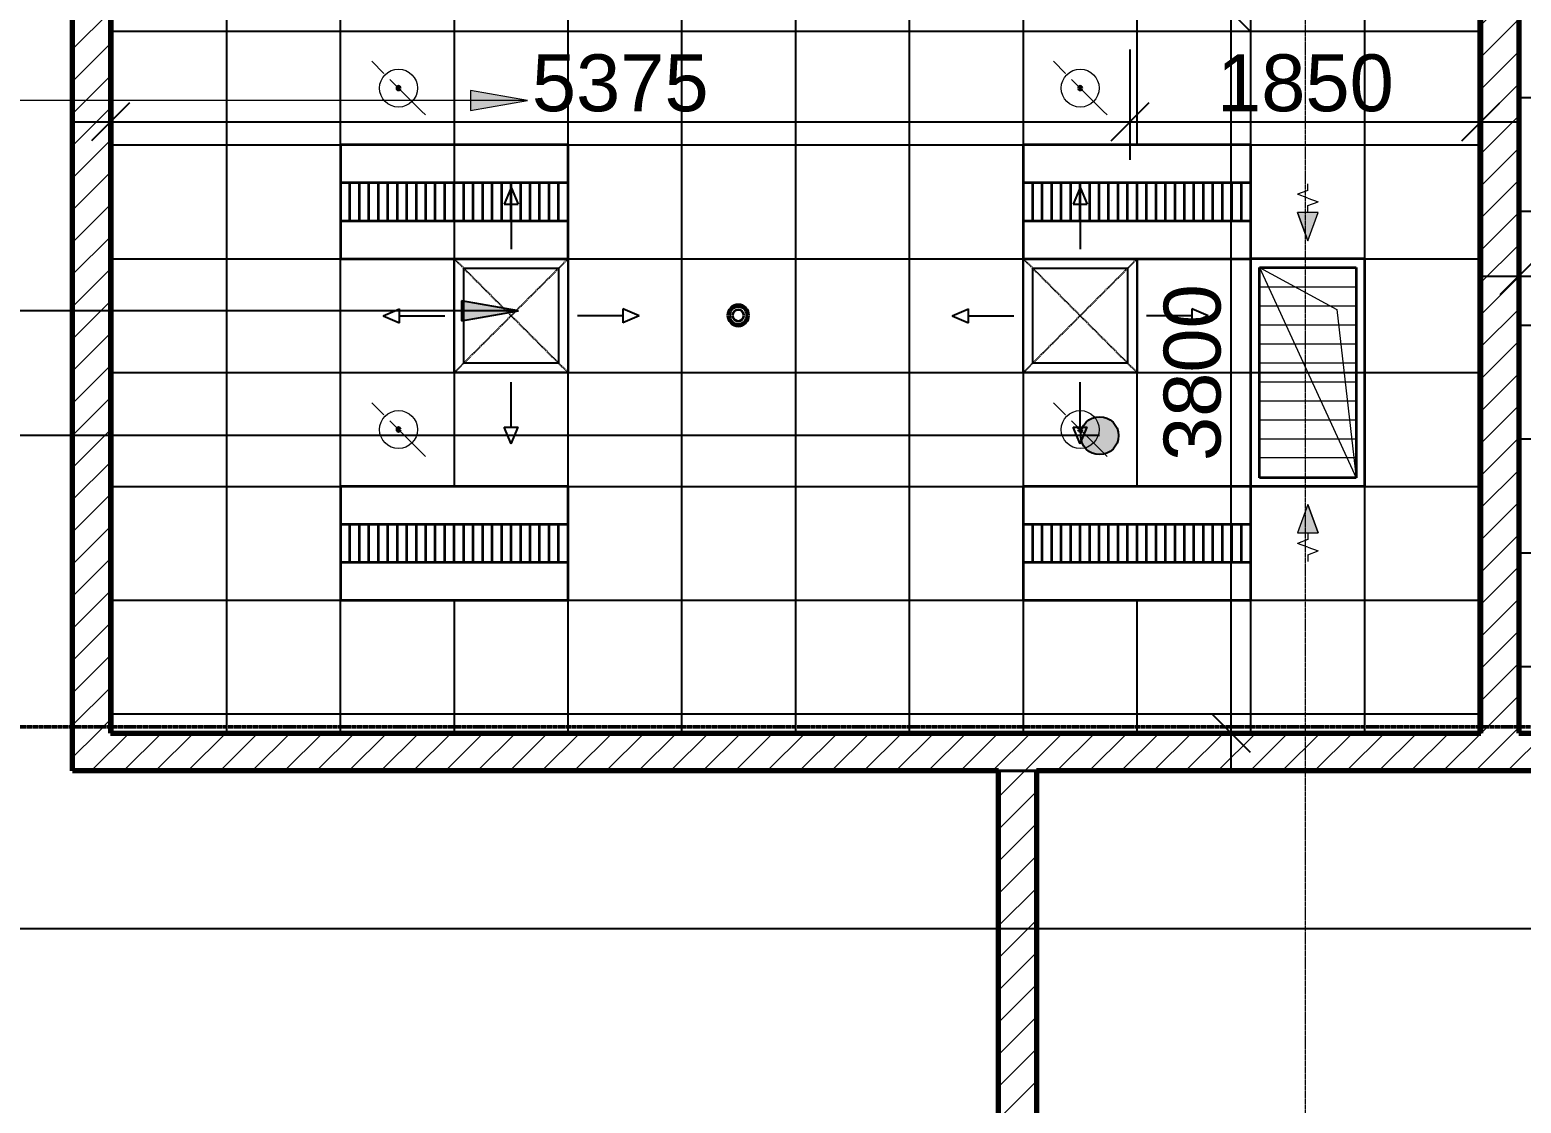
# Model space of a CAD drawing. Header units: millimetres. Extents: x -920222 to -841623, y -18676 to 21298.
# Drawn here: x -876808 to -868945, y -3572 to 2086 of the extents above; entities that cross this region are included whole.
import ezdxf

# ---------------------------------------------------------------- set-up
doc = ezdxf.new("R2010")
doc.units = ezdxf.units.MM
for name, pattern in [('DPA_Grid _ Level 100', [10, 5.5, -1.6, 1.3, -1.6]), ('Hidden', [7.2, 4.7, -2.5]), ('IMPORT-HR', [371.1242, 91.1334, -1.46606, 0, -42.10612, 236.41862, 0])]:
    doc.linetypes.add(name, pattern=pattern)
for name, color, linetype, lineweight in [('A-ANNO-DIMS', 1, 'Continuous', 9), ('A-CLNG-PATT', 2, 'Continuous', 9), ('A-DETL-GENF', 2, 'Continuous', 35), ('A-FLOR-E', 2, 'Continuous', 35), ('A-ROOM-IDEN', 3, 'Continuous', 25), ('A-WALL', 5, 'Continuous', 35), ('A-WALL-PATT', 1, 'Continuous', 35), ('E-FIRE', 2, 'Continuous', 35), ('E-LITE-EQPM', 2, 'Continuous', 35), ('F-SPRN', 2, 'Continuous', 35), ('G-ANNO-SECL', 3, 'Continuous', 9), ('G-ANNO-TEXT', 3, 'Continuous', 9), ('G-IMPT', 8, 'Continuous', 35), ('M-HVAC-CDFF', 2, 'Continuous', 35), ('S-GRID', 251, 'Continuous', 9), ('WALL-E', 2, 'Continuous', 35)]:
    doc.layers.add(name, color=color, linetype=linetype, lineweight=lineweight)
doc.styles.add('Arial_2', font='arial.ttf', dxfattribs={"height": 300})
doc.dimstyles.new('DPA-DIM-3_0_T-T', dxfattribs={"dimscale": 304.8, "dimtxt": 306.07782, "dimasz": 0.656168, "dimexe": 0.656168, "dimexo": 0.0625, "dimgap": 0.164042, "dimtad": 1, "dimdec": 0, "dimzin": 0, "dimdsep": 46, "dimtxsty": 'Arial_2', "dimblk1": 'OBLIQUE', "dimblk2": 'OBLIQUE', "dimsah": 1, "dimcen": 0.09, "dimdle": 0.656168, "dimadec": 8, "dimazin": 0, "dimtfac": 1, "dimtdec": 4, "dimtix": 1, "dimtmove": 0, "dimatfit": 3, "dimfxl": 1.312336, "dimfxlon": 1, "dimtvp": 1, "dimtolj": 1, "dimtzin": 0, "dimarcsym": 2})
pattern_1 = [(45, (0, 0), (-84.852814, 84.852814), [])]

# ---------------------------------------------------------------- blocks, each defined once
blk = doc.blocks.new('ACM_ECS_RAGR_Return Air Grille - Rectangular - 600x1200-V18-4250-01 ENLARGED CONCOURSE LEVEL - REFLECTED CEILING PLAN - SHEET 1')
at = {"layer": 'M-HVAC-CDFF'}
for points in [[(-695, 0), (-845, 54.6), (-845, -54.6)], [(845, 54.6), (695, 0), (845, -54.6), (845, 31)]]:
    blk.add_hatch(color=256, dxfattribs=at).paths.add_polyline_path(points)
at = {"layer": 'A-DETL-GENF', "lineweight": 9}
for p, q in [((-450, 255), (-450, -255)), ((-350, 255), (-350, -255)), ((-250, 255), (-250, -255)), ((-150, 255), (-150, -255)), ((-50, 255), (-50, -255)), ((50, 255), (50, -255)), ((150, 255), (150, -255)), ((250, 255), (250, -255)), ((350, 255), (350, -255)), ((450, 255), (450, -255)), ((-959.7, 0), (-995, 0)), ((-920, 0), (-900.1, 54.6)), ((-880.3, 0), (-900.1, 54.6)), ((-695, 0), (-845, 54.6)), ((-845, 54.6), (-845, -54.6)), ((-695, 0), (-845, 54.6)), ((-845, 54.6), (-845, -54.6)), ((845, 54.6), (695, 0)), ((695, 0), (845, 54.6)), ((695, 0), (845, -54.6)), ((695, 0), (845, -54.6)), ((845, -54.6), (845, 54.6)), ((845, -54.6), (845, 54.6)), ((845, 0), (880.3, 0)), ((880.3, 0), (900.1, -54.6)), ((920, 0), (900.1, -54.6)), ((920, 0), (939.9, 54.6)), ((959.7, 0), (939.9, 54.6)), ((959.7, 0), (995, 0)), ((-959.7, 0), (-939.9, -54.6)), ((-920, 0), (-939.9, -54.6)), ((-845, 0), (-880.3, 0)), ((-845, -54.6), (-695, 0)), ((-695, 0), (-845, -54.6))]:
    blk.add_line(p, q, dxfattribs=at)
at = {"layer": 'M-HVAC-CDFF'}
for p, q in [((600, 300), (-600, 300)), ((-600, 300), (-600, -300)), ((-555, -255), (-555, 255)), ((-555, 255), (555, 255)), ((555, 255), (555, -255)), ((600, 300), (600, -300)), ((600, -300), (-600, -300)), ((555, -255), (-555, -255))]:
    blk.add_line(p, q, dxfattribs=at)
at = {"layer": 'M-HVAC-CDFF', "lineweight": 9}
for p, q in [((-555, -255), (555, 255)), ((-333, 153), (555, 255)), ((-555, -255), (-333, 153))]:
    blk.add_line(p, q, dxfattribs=at)
blk = doc.blocks.new('ACM_Generic Rect_Ceiling Deflection - Transfer Air-18525567-4250-01 ENLARGED CONCOURSE LEVEL - REFLECTED CEILING PLAN - SHEET 1')
at = {"layer": 'M-HVAC-CDFF', "lineweight": 25}
for p, q in [((0, 675.4), (-37.1, 588)), ((0, 675.4), (37.1, 588)), ((-37.1, 588), (37.1, 588)), ((0, 588), (0, 350)), ((-300, -300), (-300, 300)), ((-300, 300), (300, 300)), ((-300, -300), (-300, 300)), ((-300, 300), (300, 300)), ((-250, -250), (-250, 250)), ((-250, 250), (250, 250)), ((250, 250), (250, -250)), ((300, 300), (300, -300)), ((300, 300), (300, -300)), ((-675.4, 0), (-588, 37.1)), ((-675.4, 0), (-588, -37.1)), ((-588, -37.1), (-588, 37.1)), ((-588, 0), (-350, 0)), ((588, 37.1), (588, -37.1)), ((675.4, 0), (588, 37.1)), ((588, 0), (350, 0)), ((675.4, 0), (588, -37.1)), ((300, -300), (-300, -300)), ((300, -300), (-300, -300)), ((250, -250), (-250, -250)), ((0, -588), (0, -350)), ((-37.1, -588), (37.1, -588)), ((0, -675.4), (-37.1, -588)), ((0, -675.4), (37.1, -588))]:
    blk.add_line(p, q, dxfattribs=at)
at = {"layer": 'M-HVAC-CDFF', "linetype": 'Hidden', "lineweight": 25}
for p, q in [((-300, 300), (300, -300)), ((-300, -300), (300, 300))]:
    blk.add_line(p, q, dxfattribs=at)
blk = doc.blocks.new('ACM_Generic Rect_Ceiling Deflection - Transfer Air-V20-4250-01 ENLARGED CONCOURSE LEVEL - REFLECTED CEILING PLAN - SHEET 1')
at = {"layer": 'M-HVAC-CDFF', "lineweight": 25}
for p, q in [((0, 675.4), (-37.1, 588)), ((0, 675.4), (37.1, 588)), ((-37.1, 588), (37.1, 588)), ((0, 588), (0, 350)), ((-300, -300), (-300, 300)), ((-300, 300), (300, 300)), ((-300, -300), (-300, 300)), ((-300, 300), (300, 300)), ((300, 300), (-300, 300)), ((-250, -250), (-250, 250)), ((-250, 250), (250, 250)), ((250, 250), (250, -250)), ((300, 300), (300, -300)), ((300, 300), (300, -300)), ((-675.4, 0), (-588, 37.1)), ((-675.4, 0), (-588, -37.1)), ((-588, -37.1), (-588, 37.1)), ((-588, 0), (-350, 0)), ((588, 37.1), (588, -37.1)), ((675.4, 0), (588, 37.1)), ((588, 0), (350, 0)), ((675.4, 0), (588, -37.1)), ((300, -300), (-300, -300)), ((300, -300), (-300, -300)), ((250, -250), (-250, -250)), ((0, -588), (0, -350)), ((-37.1, -588), (37.1, -588)), ((0, -675.4), (-37.1, -588)), ((0, -675.4), (37.1, -588))]:
    blk.add_line(p, q, dxfattribs=at)
at = {"layer": 'M-HVAC-CDFF', "linetype": 'Hidden', "lineweight": 25}
for p, q in [((-300, 300), (300, -300)), ((-300, -300), (300, 300))]:
    blk.add_line(p, q, dxfattribs=at)
blk = doc.blocks.new('L6 - Ceiling Recessed Modular LED Tube - DPA_1195L x 595W x 85H - 36W_AR-18526855-4250-01 ENLARGED CONCOURSE LEVEL - REFLECTED CEILING PLAN - SHEET 1')
at = {"layer": 'E-LITE-EQPM'}
for p, q in [((-600, -600), (-600, 0)), ((-600, 0), (600, 0)), ((-600, -600), (-600, 0)), ((-600, 0), (600, 0)), ((600, 0), (600, -600)), ((600, 0), (600, -600)), ((-600, -200), (600, -200)), ((-550, -200), (-550, -400)), ((-500, -200), (-500, -400)), ((-450, -200), (-450, -400)), ((-400, -200), (-400, -400)), ((-350, -200), (-350, -400)), ((-300, -200), (-300, -400)), ((-250, -200), (-250, -400)), ((-200, -200), (-200, -400)), ((-150, -200), (-150, -400)), ((-100, -200), (-100, -400)), ((-100, -200), (-100, -400)), ((-50, -200), (-50, -400)), ((0, -200), (0, -400)), ((50, -200), (50, -400)), ((100, -200), (100, -400)), ((150, -200), (150, -400)), ((200, -200), (200, -400)), ((250, -200), (250, -400)), ((300, -200), (300, -400)), ((350, -200), (350, -400)), ((400, -200), (400, -400)), ((450, -200), (450, -400)), ((500, -200), (500, -400)), ((550, -200), (550, -400)), ((600, -400), (-600, -400)), ((600, -600), (-600, -600)), ((600, -600), (-600, -600))]:
    blk.add_line(p, q, dxfattribs=at)
blk = doc.blocks.new('ACM_FPS_SPRK_Sprinkler Heat Cut Off - Drawing1_dwg_exposed spk-18530779-4250-01 ENLARGED CONCOURSE LEVEL - REFLECTED CEILING PLAN - SHEET 1')
at = {"layer": 'G-IMPT', "lineweight": 9}
blk.add_circle((0, 0), 100, dxfattribs=at)
blk = doc.blocks.new('ACM_FPS_SPRK_Sprinkler Heat Cut Off - Drawing1_dwg-18530778-4250-01 ENLARGED CONCOURSE LEVEL - REFLECTED CEILING PLAN - SHEET 1')
at = {"layer": 'G-IMPT', "linetype": 'IMPORT-HR', "lineweight": 9}
blk.add_line((3394.3, 2931.2), (3677.1, 2648.4), dxfattribs=at)
at = {"rotation": 179.9974120342029}
blk.add_blockref('ACM_FPS_SPRK_Sprinkler Heat Cut Off - Drawing1_dwg_exposed spk-18530779-4250-01 ENLARGED CONCOURSE LEVEL - REFLECTED CEILING PLAN - SHEET 1', (3535.7, 2789.8), dxfattribs=at)
blk = doc.blocks.new('ACM_FPS_SPRK_Sprinkler Heat Cut Off - FDS_SPR_ACM_Sprinkler Head-18530782-4250-01 ENLARGED CONCOURSE LEVEL - REFLECTED CEILING PLAN - SHEET 1')
at = {"layer": 'F-SPRN'}
for start, end in [(0, 180), (180, 360)]:
    blk.add_arc((0, 0), 10, start, end, dxfattribs=at)
blk.add_blockref('ACM_FPS_SPRK_Sprinkler Heat Cut Off - Drawing1_dwg-18530778-4250-01 ENLARGED CONCOURSE LEVEL - REFLECTED CEILING PLAN - SHEET 1', (-3535.7, -2789.8))
blk = doc.blocks.new('ACM_FPS_SMOK_Smoke Detector_At Ceiling - Smoke Detector at Ceiling-V21-4250-01 ENLARGED CONCOURSE LEVEL - REFLECTED CEILING PLAN - SHEET 1')
at = {"layer": 'E-FIRE'}
for radius, start, end in [(56, 360, 180), (56, 360, 180), (56, 180, 360), (56, 180, 360), (46, 360, 180), (46, 180, 360), (30, 360, 180), (30, 180, 360)]:
    blk.add_arc((0, 0), radius, start, end, dxfattribs=at)
blk = doc.blocks.new('_Oblique')
at = {"color": 0, "linetype": 'ByBlock', "lineweight": -2}
blk.add_line((-0.5, -0.5), (0.5, 0.5), dxfattribs=at)
blk = doc.blocks.new('*D358')
at = {"layer": 'A-ANNO-DIMS', "color": 0, "lineweight": -2, "transparency": 16777216}
for p, q in [((35325, -2409.7), (35325, -2990.6)), ((37025, -2409.7), (37025, -2990.6)), ((35125, -2790.6), (37225, -2790.6))]:
    blk.add_line(p, q, dxfattribs=at)
at = {"layer": 'Defpoints', "color": 0, "transparency": 16777216}
for p in [(35325, -2390.6), (37025, -2390.6), (37025, -2790.6)]:
    blk.add_point(p, dxfattribs=at)
at = {"layer": 'A-ANNO-DIMS', "color": 0, "lineweight": -2, "transparency": 16777216, "xscale": 200, "yscale": 200, "zscale": 200, "rotation": 180}
blk.add_blockref('_Oblique', (35325, -2790.6), dxfattribs=at)
at = {"layer": 'A-ANNO-DIMS', "color": 0, "lineweight": -2, "transparency": 16777216, "xscale": 200, "yscale": 200, "zscale": 200}
blk.add_blockref('_Oblique', (37025, -2790.6), dxfattribs=at)
at = {"layer": 'A-ANNO-DIMS', "color": 0, "transparency": 16777216, "insert": (36175, -2587.5), "char_height": 300, "width": 1107.531, "attachment_point": 5, "style": 'Arial_2'}
blk.add_mtext('\\A1;1700', dxfattribs=at)
blk = doc.blocks.new('*D360')
at = {"layer": 'A-ANNO-DIMS', "color": 0, "lineweight": -2, "transparency": 16777216}
for p, q in [((27900, -1596.5), (27900, -2177.5)), ((33275, -1596.5), (33275, -2177.5)), ((27700, -1977.5), (33475, -1977.5))]:
    blk.add_line(p, q, dxfattribs=at)
at = {"layer": 'Defpoints', "color": 0, "transparency": 16777216}
for p in [(27900, -1577.5), (33275, -1577.5), (33275, -1977.5)]:
    blk.add_point(p, dxfattribs=at)
at = {"layer": 'A-ANNO-DIMS', "color": 0, "lineweight": -2, "transparency": 16777216, "xscale": 200, "yscale": 200, "zscale": 200, "rotation": 180}
blk.add_blockref('_Oblique', (27900, -1977.5), dxfattribs=at)
at = {"layer": 'A-ANNO-DIMS', "color": 0, "lineweight": -2, "transparency": 16777216, "xscale": 200, "yscale": 200, "zscale": 200}
blk.add_blockref('_Oblique', (33275, -1977.5), dxfattribs=at)
at = {"layer": 'A-ANNO-DIMS', "color": 0, "transparency": 16777216, "insert": (30587.5, -1774.2), "char_height": 300, "width": 1107.531, "attachment_point": 5, "style": 'Arial_2'}
blk.add_mtext('\\A1;5375', dxfattribs=at)
blk = doc.blocks.new('*D361')
at = {"layer": 'A-ANNO-DIMS', "color": 0, "lineweight": -2, "transparency": 16777216}
for p, q in [((33275, -1596.5), (33275, -2177.5)), ((35125, -1596.5), (35125, -2177.5)), ((33075, -1977.5), (35325, -1977.5))]:
    blk.add_line(p, q, dxfattribs=at)
at = {"layer": 'Defpoints', "color": 0, "transparency": 16777216}
for p in [(33275, -1577.5), (35125, -1577.5), (35125, -1977.5)]:
    blk.add_point(p, dxfattribs=at)
at = {"layer": 'A-ANNO-DIMS', "color": 0, "lineweight": -2, "transparency": 16777216, "xscale": 200, "yscale": 200, "zscale": 200, "rotation": 180}
blk.add_blockref('_Oblique', (33275, -1977.5), dxfattribs=at)
at = {"layer": 'A-ANNO-DIMS', "color": 0, "lineweight": -2, "transparency": 16777216, "xscale": 200, "yscale": 200, "zscale": 200}
blk.add_blockref('_Oblique', (35125, -1977.5), dxfattribs=at)
at = {"layer": 'A-ANNO-DIMS', "color": 0, "transparency": 16777216, "insert": (34200, -1774.3), "char_height": 300, "width": 1107.531, "attachment_point": 5, "style": 'Arial_2'}
blk.add_mtext('\\A1;1850', dxfattribs=at)
blk = doc.blocks.new('*D362')
at = {"layer": 'A-ANNO-DIMS', "color": 0, "lineweight": -2, "transparency": 16777216}
for p, q in [((33808, -5400), (33808, -1199.8)), ((33427, -1399.8), (34008, -1399.8)), ((33427, -5200), (34008, -5200))]:
    blk.add_line(p, q, dxfattribs=at)
at = {"layer": 'Defpoints', "color": 0, "transparency": 16777216}
for p in [(33408, -1399.8), (33808, -1399.8), (33408, -5200)]:
    blk.add_point(p, dxfattribs=at)
at = {"layer": 'A-ANNO-DIMS', "color": 0, "lineweight": -2, "transparency": 16777216, "xscale": 200, "yscale": 200, "zscale": 200}
for p, rotation in [((33808, -1399.8), 90), ((33808, -5200), 270)]:
    blk.add_blockref('_Oblique', p, dxfattribs=dict(at, rotation=rotation))
at = {"layer": 'A-ANNO-DIMS', "color": 0, "transparency": 16777216, "insert": (33604.7, -3299.9), "char_height": 300, "width": 1107.531, "attachment_point": 5, "rotation": 90, "style": 'Arial_2'}
blk.add_mtext('\\A1;3800', dxfattribs=at)
blk = doc.blocks.new('*D363')
at = {"layer": 'A-ANNO-DIMS', "color": 0, "lineweight": -2, "transparency": 16777216}
for p, q in [((33808, -1599.8), (33808, -300)), ((33427, -500), (34008, -500)), ((33427, -1399.8), (34008, -1399.8))]:
    blk.add_line(p, q, dxfattribs=at)
at = {"layer": 'Defpoints', "color": 0, "transparency": 16777216}
for p in [(33408, -500), (33808, -500), (33408, -1399.8)]:
    blk.add_point(p, dxfattribs=at)
at = {"layer": 'A-ANNO-DIMS', "color": 0, "lineweight": -2, "transparency": 16777216, "xscale": 200, "yscale": 200, "zscale": 200}
for p, rotation in [((33808, -500), 90), ((33808, -1399.8), 270)]:
    blk.add_blockref('_Oblique', p, dxfattribs=dict(at, rotation=rotation))
at = {"layer": 'A-ANNO-DIMS', "color": 0, "transparency": 16777216, "insert": (33604.8, -949.9), "char_height": 300, "width": 830.648, "attachment_point": 5, "rotation": 90, "style": 'Arial_2'}
blk.add_mtext('\\A1;900', dxfattribs=at)
blk = doc.blocks.new('*U290')
at = {"layer": 'S-GRID', "linetype": 'DPA_Grid _ Level 100'}
blk.add_line((34200, -21404), (34200, 16818.7), dxfattribs=at)
at = {"layer": 'A-ANNO-DIMS'}
for base, p1, p2, override, picture, middle in [((33808, -500), (33408, -1399.8), (33408, -500), {"dimpost": '<>', "dimfxl": 899.803348}, '*D363', (33604.8, -949.9)), ((33808, -1399.8), (33408, -5200), (33408, -1399.8), {"dimpost": '<>', "dimfxl": 3800.199647}, '*D362', (33604.7, -3299.9))]:
    dim = blk.add_linear_dim(base=base, p1=p1, p2=p2, angle=90, dimstyle='DPA-DIM-3_0_T-T', override=override, dxfattribs=at)
    dim.commit()
    dim.dimension.update_dxf_attribs({"geometry": picture, "text_midpoint": middle})
for base, p1, p2, override, picture, middle in [((33275, -1977.5), (27900, -1577.5), (33275, -1577.5), {"dimpost": '<>', "dimfxl": 5375}, '*D360', (30587.5, -1774.2)), ((35125, -1977.5), (33275, -1577.5), (35125, -1577.5), {"dimpost": '<>', "dimfxl": 1850}, '*D361', (34200, -1774.3)), ((37025, -2790.6), (35325, -2390.6), (37025, -2390.6), {"dimpost": '<>', "dimfxl": 1699.999987}, '*D358', (36175, -2587.5))]:
    dim = blk.add_linear_dim(base=base, p1=p1, p2=p2, dimstyle='DPA-DIM-3_0_T-T', override=override, dxfattribs=at)
    dim.commit()
    dim.dimension.update_dxf_attribs({"geometry": picture, "text_midpoint": middle})

msp = doc.modelspace()

# ---------------------------------------------------------------- hatches: boundary and pattern name
at = {"layer": 'A-CLNG-PATT', "lineweight": 25}
h = msp.add_hatch(dxfattribs=at)
h.set_pattern_fill('FP_9', color=256, style=0, pattern_type=2)
h.set_pattern_definition([(0, (-872769.9, 879.1), (0, -600), []), (270, (-872769.9, 879.1), (-600, -4e-14), [])])
h.paths.add_polyline_path([(-876382.4, -1621), (-869157.4, -1621), (-869157.4, 3079), (-871007.4, 3079), (-871007.4, 2179.2), (-876382.4, 2179.2), (-876382.4, -1562.4)])
h.paths.add_polyline_path([(-871569.9, -920.9), (-871569.9, -320.9), (-870369.9, -320.9), (-870369.9, -920.9)])
h.paths.add_polyline_path([(-875169.9, -920.9), (-875169.9, -320.9), (-873969.9, -320.9), (-873969.9, -920.9), (-874662.8, -920.9)])
h.paths.add_polyline_path([(-873084.4, 526.2), (-873086.1, 526.6), (-873107.8, 537), (-873123.6, 557.8), (-873128.9, 580.8), (-873123.3, 605.1), (-873107.8, 624.6), (-873084.4, 635.4), (-873059.6, 635), (-873038, 624.6), (-873022.1, 603.8), (-873016.9, 580.8), (-873022.4, 556.5), (-873038, 537), (-873061.4, 526.2), (-873082.1, 526.2)])
h.paths.add_polyline_path([(-870369.9, 879.1), (-871569.9, 879.1), (-871569.9, 1479.1), (-870369.9, 1479.1), (-870369.9, 1095.2)])
h = msp.add_hatch(dxfattribs=at)
h.set_pattern_fill('FP_3', color=256, style=0, pattern_type=2)
h.set_pattern_definition([(180, (-875007.4, 4129), (7e-14, 600), []), (90, (-875007.4, 4129), (600, -4e-14), [])])
h.paths.add_polyline_path([(-868112.9, -1621), (-861857.4, -1621), (-861857.4, 1479), (-867257.4, 1479), (-867257.4, 2179), (-868957.4, 2179), (-868957.4, -1621)])
h.paths.add_polyline_path([(-864207.4, -1271), (-864207.4, -671), (-863007.4, -671), (-863007.4, -1271), (-863685.4, -1271)])
h.paths.add_polyline_path([(-866607.4, -1271), (-867807.4, -1271), (-867807.4, -671), (-866607.4, -671)])
h.paths.add_polyline_path([(-865095.9, -425.6), (-865120.6, -425.2), (-865142.3, -414.8), (-865158.1, -394), (-865163.4, -371), (-865157.8, -346.7), (-865142.3, -327.2), (-865118.9, -316.4), (-865094.1, -316.8), (-865072.5, -327.2), (-865056.6, -348), (-865051.4, -371), (-865057.6, -396.1), (-865072.5, -414.8), (-865094.9, -425.6)])
h.paths.add_polyline_path([(-867807.4, 529), (-867807.4, 1129), (-866607.4, 1129), (-866607.4, 529), (-866978.6, 529)])
h.paths.add_polyline_path([(-864207.4, 529), (-864207.4, 1129), (-863007.4, 1129), (-863007.4, 529), (-863685.4, 529)])
at = {"layer": 'A-ROOM-IDEN'}
msp.add_hatch(color=256, dxfattribs=at).paths.add_polyline_path([(-874232.2, 605), (-874532.2, 657.9), (-874532.2, 552.1)])
h = msp.add_hatch(color=256, dxfattribs=at)
edge = h.paths.add_edge_path()
edge.add_arc((-871167.6, -53.1), 100, 0, 360)
at = {"layer": 'A-WALL-PATT', "lineweight": 9}
h = msp.add_hatch(dxfattribs=at)
h.set_pattern_fill('FP_2', color=256, style=0, pattern_type=2)
h.set_pattern_definition(pattern_1)
h.paths.add_polyline_path([(-876582.4, -1621), (-876382.4, -1621), (-876382.4, 7379), (-876582.4, 7379), (-876582.4, -1562.4)])
h = msp.add_hatch(dxfattribs=at)
h.set_pattern_fill('FP_2', color=256, style=0, pattern_type=2)
h.set_pattern_definition(pattern_1)
h.paths.add_polyline_path([(-869157.4, -1621), (-868957.4, -1621), (-868957.4, 3079), (-869157.4, 3079), (-869157.4, -1562.4)])
h = msp.add_hatch(dxfattribs=at)
h.set_pattern_fill('FP_2', color=256, style=0, pattern_type=2)
h.set_pattern_definition(pattern_1)
h.paths.add_polyline_path([(-861657.4, -1821), (-861657.4, -1621), (-876582.4, -1621), (-876582.4, -1821), (-863685.4, -1821)])
h = msp.add_hatch(dxfattribs=at)
h.set_pattern_fill('FP_2', color=256, style=0, pattern_type=2)
h.set_pattern_definition(pattern_1)
h.paths.add_polyline_path([(-871700.5, -11278.4), (-871500.5, -11278.4), (-871500.5, -1821), (-871700.5, -1821), (-871700.5, -11078.4)])
at = {"layer": 'G-ANNO-TEXT'}
msp.add_hatch(color=7, dxfattribs=at).paths.add_polyline_path([(-874183.7, 1713.7), (-874483.7, 1766.6), (-874483.7, 1660.8)])

# ---------------------------------------------------------------- linework, layer by layer
at = {"layer": 'A-FLOR-E'}
for p, q in [((-871700.5, -11078.4), (-871700.5, -1821)), ((-871700.5, -1821), (-861657.4, -1821)), ((-861657.4, -1821), (-871700.5, -1821)), ((-871700.5, -1821), (-871700.5, -11078.4))]:
    msp.add_line(p, q, dxfattribs=at)
at = {"layer": 'A-ROOM-IDEN'}
for p, q in [((-874232.2, 605), (-874532.2, 657.9)), ((-874532.2, 657.9), (-874532.2, 552.1)), ((-874232.2, 605), (-877584.7, 605)), ((-874532.2, 552.1), (-874232.2, 605)), ((-871167.6, -53.1), (-882529.1, -53.1)), ((-868602, -2653.1), (-882424.2, -2653.1))]:
    msp.add_line(p, q, dxfattribs=at)
msp.add_circle((-871167.6, -53.1), 100, dxfattribs=at)
at = {"layer": 'A-WALL', "color": 7, "lineweight": 70}
for p, q in [((-876582.4, -1621), (-876582.4, 3079)), ((-869157.4, -1621), (-869157.4, 3079)), ((-876382.4, 2179.2), (-876382.4, -1621)), ((-868957.4, 2179), (-868957.4, -1621)), ((-876582.4, -1821), (-876582.4, -1621)), ((-876382.4, -1621), (-869157.4, -1621)), ((-868957.4, -1621), (-861857.4, -1621)), ((-871700.5, -1821), (-876582.4, -1821)), ((-871700.5, -11078.4), (-871700.5, -1821)), ((-861657.4, -1821), (-871500.5, -1821)), ((-871500.5, -1821), (-871500.5, -11278.4))]:
    msp.add_line(p, q, dxfattribs=at)
at = {"layer": 'G-ANNO-SECL', "linetype": 'DPA_Grid _ Level 100', "lineweight": 50}
msp.add_line((-918411.5, -1588.3), (-844556.7, -1588.3), dxfattribs=at)
at = {"layer": 'G-ANNO-TEXT', "color": 10}
for p, q in [((-874183.7, 1713.7), (-874483.7, 1766.6)), ((-874483.7, 1766.6), (-874483.7, 1660.8)), ((-874183.7, 1713.7), (-877306, 1713.7)), ((-874483.7, 1660.8), (-874183.7, 1713.7))]:
    msp.add_line(p, q, dxfattribs=at)
at = {"layer": 'WALL-E'}
for p, q in [((-871700.5, -4541), (-871700.5, -1821)), ((-871700.5, -1821), (-871700.5, -11078.4)), ((-871500.5, -1821), (-871700.5, -1821))]:
    msp.add_line(p, q, dxfattribs=at)

# ---------------------------------------------------------------- block references
msp.add_blockref('*U290', (-904282.4, 3579))
at = {"layer": 'E-FIRE'}
msp.add_blockref('ACM_FPS_SMOK_Smoke Detector_At Ceiling - Smoke Detector at Ceiling-V21-4250-01 ENLARGED CONCOURSE LEVEL - REFLECTED CEILING PLAN - SHEET 1', (-873072.9, 580.8), dxfattribs=at)
at = {"layer": 'E-LITE-EQPM', "extrusion": (0, 0, -1), "rotation": 180}
for p in [(874569.9, 879.1), (870969.9, 879.1), (874569.9, -920.9), (870969.9, -920.9)]:
    msp.add_blockref('L6 - Ceiling Recessed Modular LED Tube - DPA_1195L x 595W x 85H - 36W_AR-18526855-4250-01 ENLARGED CONCOURSE LEVEL - REFLECTED CEILING PLAN - SHEET 1', p, dxfattribs=at)
at = {"layer": 'F-SPRN'}
for p in [(-874863.6, 1779.1), (-871269.9, 1779.1), (-874863.6, -20.9), (-871269.9, -20.9)]:
    msp.add_blockref('ACM_FPS_SPRK_Sprinkler Heat Cut Off - FDS_SPR_ACM_Sprinkler Head-18530782-4250-01 ENLARGED CONCOURSE LEVEL - REFLECTED CEILING PLAN - SHEET 1', p, dxfattribs=at)
at = {"layer": 'M-HVAC-CDFF', "rotation": 269.9999999999993}
msp.add_blockref('ACM_ECS_RAGR_Return Air Grille - Rectangular - 600x1200-V18-4250-01 ENLARGED CONCOURSE LEVEL - REFLECTED CEILING PLAN - SHEET 1', (-870069.9, 279.1), dxfattribs=at)
at = {"layer": 'M-HVAC-CDFF'}
for name, p in [('ACM_Generic Rect_Ceiling Deflection - Transfer Air-18525567-4250-01 ENLARGED CONCOURSE LEVEL - REFLECTED CEILING PLAN - SHEET 1', (-874269.9, 579.1)), ('ACM_Generic Rect_Ceiling Deflection - Transfer Air-V20-4250-01 ENLARGED CONCOURSE LEVEL - REFLECTED CEILING PLAN - SHEET 1', (-871269.9, 579.1))]:
    msp.add_blockref(name, p, dxfattribs=at)

doc.saveas('drawing.dxf')
